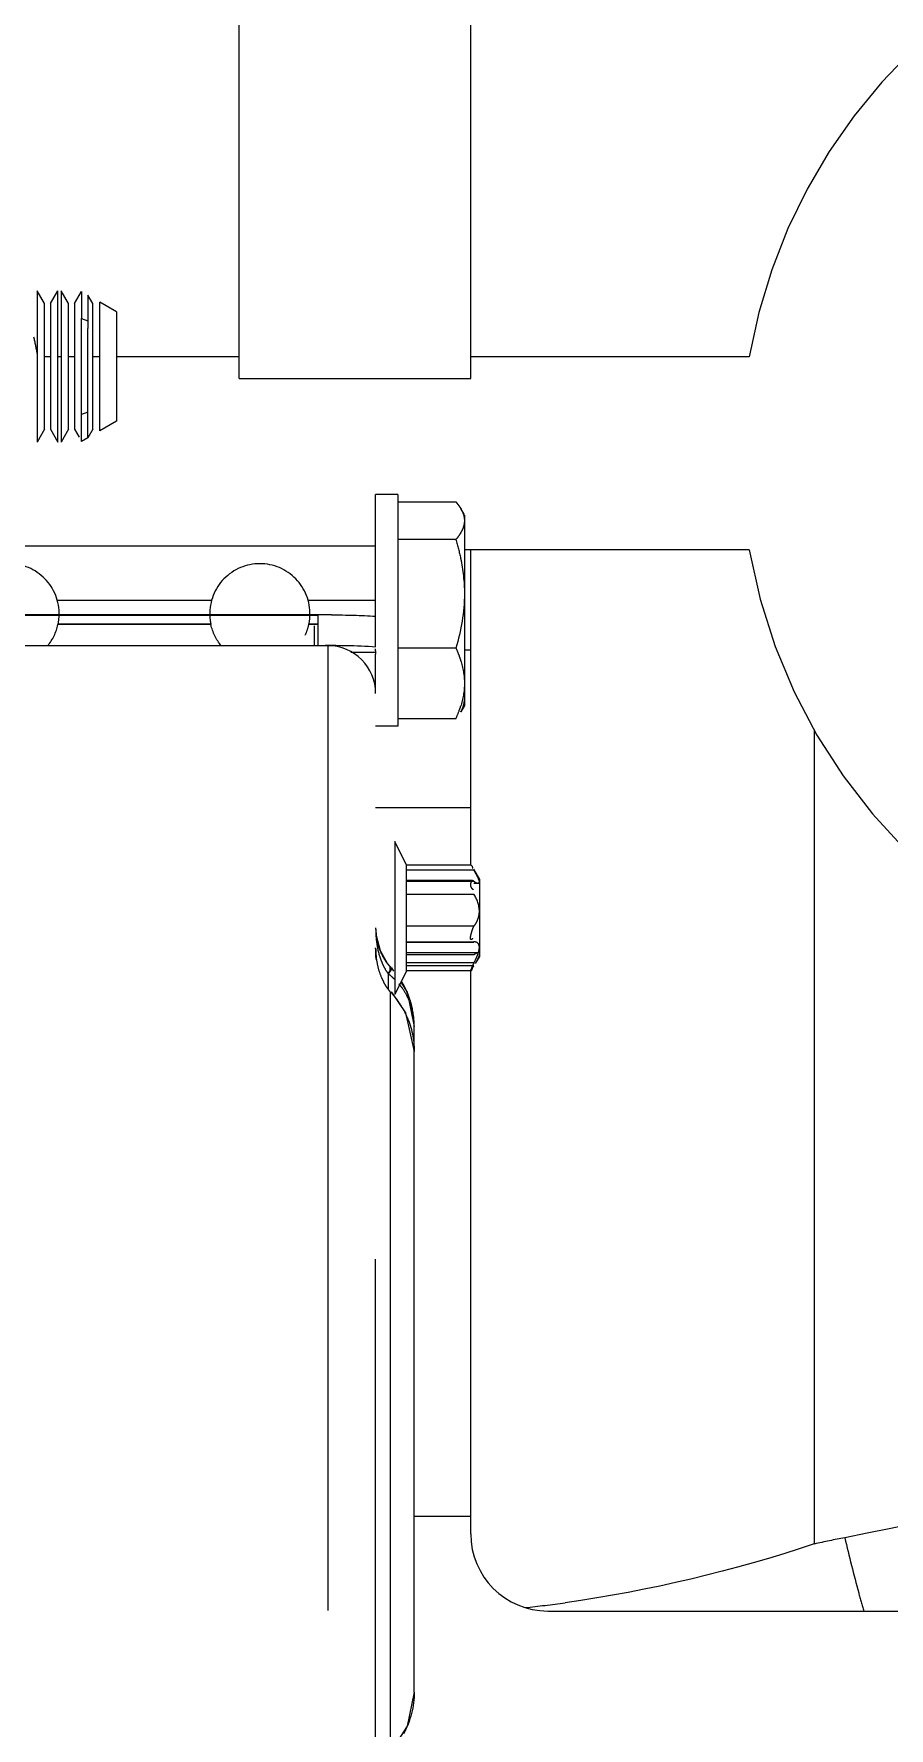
# Model space of a CAD drawing. Header units: millimetres. Extents: x 17886 to 18265, y -8727 to -7321.
# Drawn here: x 17968.969 to 17969.412, y -7873.002 to -7872.124 of the extents above; entities that cross this region are included whole.
import ezdxf

# ---------------------------------------------------------------- set-up
doc = ezdxf.new("R2010")
doc.units = ezdxf.units.MM
doc.linetypes.add('EPL_DASH', pattern=[1, 0.5, -0.5])
doc.layers.add('3884027_DKREDXF_CONTINUOUS_LINE', color=7, linetype='Continuous')

msp = doc.modelspace()

# ---------------------------------------------------------------- linework, layer by layer
at = {"layer": '3884027_DKREDXF_CONTINUOUS_LINE', "color": 6, "linetype": 'EPL_DASH'}
for p, q in [((17969.0752, -7872.30268), (17969.0752, -7871.48246)), ((17969.1952, -7872.30268), (17969.1952, -7871.48246)), ((17969.37323, -7871.60246), (17969.37323, -7872.1979)), ((17968.97433, -7872.26388), (17968.97052, -7872.25727)), ((17968.97746, -7872.26388), (17968.98127, -7872.25727)), ((17968.98683, -7872.26388), (17968.98302, -7872.25727)), ((17968.98996, -7872.26388), (17968.99356, -7872.25764)), ((17968.99933, -7872.26388), (17968.99682, -7872.25951)), ((17969.01165, -7872.26808), (17969.00294, -7872.26305)), ((17968.99356, -7872.33527), (17968.99356, -7872.27153)), ((17969.01165, -7872.26808), (17969.01165, -7872.32482)), ((17968.99682, -7872.33339), (17968.99682, -7872.27684)), ((17968.97746, -7872.29146), (17968.97433, -7872.29146)), ((17968.98302, -7872.29146), (17968.98127, -7872.29146)), ((17968.98996, -7872.29146), (17968.98683, -7872.29146)), ((17969.00294, -7872.29146), (17968.99933, -7872.29146)), ((17969.0752, -7872.29146), (17969.01165, -7872.29146)), ((17969.33954, -7872.29146), (17969.1952, -7872.29146)), ((17969.0752, -7872.30268), (17969.1952, -7872.30268)), ((17968.97433, -7872.32903), (17968.97052, -7872.33563)), ((17968.97746, -7872.32903), (17968.98127, -7872.33563)), ((17968.98683, -7872.32903), (17968.98302, -7872.33563)), ((17968.98996, -7872.32903), (17968.9923, -7872.33309)), ((17968.99682, -7872.33339), (17968.99356, -7872.33527)), ((17968.99933, -7872.32903), (17968.99682, -7872.33339)), ((17969.01165, -7872.32483), (17969.00294, -7872.32985)), ((17969.14595, -7872.44168), (17969.14595, -7872.36279)), ((17969.15745, -7872.36279), (17969.14595, -7872.36279)), ((17969.15745, -7872.36279), (17969.15745, -7872.48279)), ((17969.15745, -7872.36654), (17969.18753, -7872.36654)), ((17969.18753, -7872.36654), (17969.1901, -7872.37014)), ((17969.19195, -7872.37334), (17969.19007, -7872.37009)), ((17969.19195, -7872.37353), (17969.19195, -7872.47223)), ((17969.18753, -7872.38613), (17969.15745, -7872.38613)), ((17969.14595, -7872.3895), (17968.89595, -7872.3895)), ((17969.33954, -7872.39146), (17969.19195, -7872.39146)), ((17969.1952, -7872.5549), (17969.1952, -7872.39146)), ((17969.06089, -7872.41779), (17968.981, -7872.41779)), ((17969.14595, -7872.41779), (17969.11091, -7872.41779)), ((17969.12311, -7872.42521), (17968.91878, -7872.42521)), ((17969.06063, -7872.42996), (17968.98126, -7872.42996)), ((17969.11595, -7872.42996), (17969.11127, -7872.42996)), ((17969.12311, -7872.42521), (17969.11595, -7872.42528)), ((17969.06068, -7872.4302), (17968.98121, -7872.4302)), ((17969.11595, -7872.4302), (17969.11123, -7872.4302)), ((17969.1212, -7872.44116), (17968.8961, -7872.44116)), ((17969.1212, -7872.44116), (17969.1212, -7873.1098)), ((17969.14595, -7872.4447), (17969.13315, -7872.4447)), ((17969.14595, -7872.44388), (17969.14595, -7872.44273)), ((17969.14595, -7872.46591), (17969.14595, -7872.44552)), ((17969.18753, -7872.44238), (17969.15745, -7872.44238)), ((17969.19195, -7872.44334), (17969.1952, -7872.44334)), ((17969.14595, -7873.25913), (17969.14595, -7872.46591)), ((17969.19195, -7872.47224), (17969.19007, -7872.47549)), ((17969.15745, -7872.48279), (17969.14595, -7872.48279)), ((17969.18753, -7872.47903), (17969.15745, -7872.47903)), ((17969.37323, -7872.48502), (17969.37323, -7872.90668)), ((17969.14595, -7872.52501), (17969.1952, -7872.52501)), ((17969.1617, -7872.55455), (17969.15595, -7872.54262)), ((17969.19523, -7872.55489), (17969.1617, -7872.55489)), ((17969.19688, -7872.55746), (17969.1617, -7872.55746)), ((17969.19657, -7872.55692), (17969.1997, -7872.56233)), ((17969.19605, -7872.56283), (17969.1617, -7872.56283)), ((17969.1617, -7872.56323), (17969.19689, -7872.56323)), ((17969.1617, -7872.56995), (17969.19689, -7872.56995)), ((17969.19689, -7872.56427), (17969.19897, -7872.56427)), ((17969.1997, -7872.56233), (17969.1997, -7872.60216)), ((17969.14595, -7872.5874), (17969.14596, -7872.58841)), ((17969.19689, -7872.5865), (17969.1617, -7872.5865)), ((17969.14596, -7872.58842), (17969.14619, -7872.59129)), ((17969.14619, -7872.59129), (17969.1482, -7872.59912)), ((17969.19673, -7872.59474), (17969.1617, -7872.59474)), ((17969.19671, -7872.59474), (17969.19688, -7872.59473)), ((17969.1482, -7872.59912), (17969.15198, -7872.60575)), ((17969.15198, -7872.60575), (17969.15379, -7872.60784)), ((17969.1617, -7872.60022), (17969.19897, -7872.60022)), ((17969.1617, -7872.60126), (17969.19689, -7872.60126)), ((17969.1997, -7872.60216), (17969.19754, -7872.60589)), ((17969.1525, -7872.61124), (17969.1525, -7872.61917)), ((17969.15355, -7872.60907), (17969.15355, -7872.60773)), ((17969.15413, -7872.6082), (17969.15517, -7872.60978)), ((17969.1617, -7872.60995), (17969.15595, -7872.62187)), ((17969.19688, -7872.60703), (17969.1617, -7872.60703)), ((17969.19523, -7872.6096), (17969.1617, -7872.6096)), ((17969.1952, -7872.90146), (17969.1952, -7872.60959)), ((17969.19657, -7872.60757), (17969.19688, -7872.60703)), ((17969.15355, -7872.62059), (17969.15355, -7873.01418)), ((17969.1542, -7872.62069), (17969.16142, -7872.63137)), ((17969.15897, -7872.6156), (17969.16234, -7872.62076)), ((17969.16234, -7872.62076), (17969.16595, -7872.63846)), ((17969.16142, -7872.63137), (17969.16595, -7872.6514)), ((17969.16595, -7872.98342), (17969.16595, -7872.63846)), ((17969.16595, -7872.89231), (17969.1952, -7872.89231)), ((17969.2352, -7872.94146), (17969.5452, -7872.94146)), ((17969.16595, -7872.98342), (17969.16234, -7873.00116)), ((17969.16234, -7873.00116), (17969.15413, -7873.01372))]:
    msp.add_line(p, q, dxfattribs=at)
at = {"layer": '3884027_DKREDXF_CONTINUOUS_LINE', "color": 7, "linetype": 'EPL_DASH'}
for p, q in [((17968.97052, -7872.25727), (17968.97052, -7872.33563)), ((17968.98127, -7872.33563), (17968.98127, -7872.25727)), ((17968.98302, -7872.25727), (17968.98302, -7872.33563)), ((17968.99356, -7872.25764), (17968.99356, -7872.27153)), ((17968.99682, -7872.25951), (17968.99682, -7872.27684)), ((17969.00294, -7872.32985), (17969.00294, -7872.26305)), ((17968.97433, -7872.32903), (17968.97433, -7872.26388)), ((17968.97746, -7872.26388), (17968.97746, -7872.32903)), ((17968.98683, -7872.32903), (17968.98683, -7872.26388)), ((17968.98996, -7872.26388), (17968.98996, -7872.32903)), ((17968.99356, -7872.27153), (17968.99682, -7872.27274)), ((17968.99933, -7872.32903), (17968.99933, -7872.26388)), ((17968.99682, -7872.32016), (17968.99356, -7872.32137)), ((17968.92595, -7872.42528), (17969.11595, -7872.42528)), ((17969.11595, -7872.42528), (17969.11595, -7872.44102)), ((17969.1143, -7872.44102), (17969.1143, -7872.43085)), ((17969.14595, -7872.44388), (17969.14595, -7872.44552)), ((17969.15595, -7872.54262), (17969.15595, -7872.62187)), ((17969.1617, -7872.55455), (17969.1617, -7872.60995)), ((17969.1617, -7872.59473), (17969.19688, -7872.59473)), ((17969.19688, -7872.60552), (17969.1617, -7872.60552)), ((17969.15355, -7872.60773), (17969.15379, -7872.60784)), ((17969.15392, -7872.60812), (17969.15413, -7872.6082)), ((17969.15392, -7872.62097), (17969.1542, -7872.62069))]:
    msp.add_line(p, q, dxfattribs=at)
at = {"layer": '3884027_DKREDXF_CONTINUOUS_LINE', "color": 6, "linetype": 'EPL_DASH'}
for centre, radius, start, end in [((17969.6252, -7872.34146), 0.29, 97.92814, 170.07181), ((17968.6852, -7872.34146), 0.29, 10.25744, 11.97884), ((17969.6252, -7872.34146), 0.29, 189.92819, 350.07181), ((17968.95596, -7872.42463), 0.02597, 358.56671, 90.02527), ((17969.08593, -7872.42463), 0.02597, 89.97473, 181.43329), ((17969.08593, -7872.42466), 0.02599, 358.62348, 89.96951), ((17968.95604, -7872.42467), 0.02588, 347.59688, 358.64078), ((17969.08585, -7872.42467), 0.02588, 181.35922, 192.40312), ((17969.08592, -7872.42465), 0.026, 344.79236, 358.61107), ((17969.08598, -7872.42463), 0.02595, 334.92249, 344.72465), ((17969.1212, -7872.46591), 0.02475, 0, 90), ((17969.13954, -7872.45664), 0.05293, 339.5809, 342.36948), ((17969.12956, -7872.45287), 0.0636, 335.71131, 339.53439), ((17969.20554, -7872.58747), 0.05959, 179.93776, 184.46113), ((17969.19701, -7872.58813), 0.05104, 184.46843, 189.33088), ((17969.17667, -7872.58774), 0.03068, 197.62819, 205.88036), ((17969.17992, -7872.59234), 0.03338, 201.22737, 205.0955), ((17969.1744, -7872.58884), 0.02816, 205.87174, 214.25744), ((17969.17248, -7872.59015), 0.02583, 214.26816, 222.89174), ((17969.1776, -7872.59342), 0.03083, 205.11215, 207.79842), ((17969.17521, -7872.5947), 0.02812, 207.76142, 213.0311), ((17969.17307, -7872.59607), 0.02557, 213.06497, 216.46461), ((17969.12841, -7872.64238), 0.03937, 48.8869, 52.27551), ((17969.12416, -7872.63673), 0.04128, 41.56892, 43.86973), ((17969.12985, -7872.64074), 0.03719, 44.77167, 48.89336), ((17969.12354, -7872.65), 0.04202, 37.75533, 43.68975), ((17969.13294, -7872.63788), 0.03297, 36.21363, 40.66668), ((17969.12297, -7872.63769), 0.04282, 29.21913, 31.85761), ((17969.13348, -7872.63744), 0.03228, 24.61652, 36.15639), ((17969.12216, -7872.6381), 0.04372, 17.34985, 29.16488), ((17969.12282, -7872.65056), 0.04294, 29.08476, 37.75783), ((17969.12227, -7872.65086), 0.04356, 23.33513, 29.07446), ((17969.13257, -7872.63788), 0.0333, 20.75693, 24.65377), ((17969.13206, -7872.63808), 0.03384, 17.01601, 20.75738), ((17969.12131, -7872.63838), 0.04462, 14.63077, 17.37024), ((17969.12069, -7872.63853), 0.04525, 0.08818, 14.6142), ((17969.2352, -7872.90146), 0.04, 180, 270)]:
    msp.add_arc(centre, radius, start, end, dxfattribs=at)
at = {"layer": '3884027_DKREDXF_CONTINUOUS_LINE', "color": 7, "linetype": 'EPL_DASH'}
for centre, radius, start, end in [((17969.18917, -7872.59778), 0.04322, 179.9379, 187.71249), ((17969.18452, -7872.59841), 0.03854, 187.71053, 195.67813), ((17969.18076, -7872.59946), 0.03463, 195.69404, 203.74429), ((17969.1781, -7872.60061), 0.03173, 203.77356, 208.22224), ((17970.20539, -7872.71261), 0.83835, 193.15748, 195.17325), ((17969.15353, -7872.28171), 0.66168, 276.06283, 277.87012), ((17970.19287, -7872.716), 0.82538, 195.17347, 195.85243)]:
    msp.add_arc(centre, radius, start, end, dxfattribs=at)
at = {"layer": '3884027_DKREDXF_CONTINUOUS_LINE', "color": 6, "linetype": 'EPL_DASH', "extrusion": (0, 0, -1)}
msp.add_ellipse((17969.11595, -7872.81096), major_axis=(-0.27529, -0.27529), ratio=0.981599, start_param=2.36548, end_param=2.424758, dxfattribs=at)
at = {"layer": '3884027_DKREDXF_CONTINUOUS_LINE', "color": 7, "linetype": 'EPL_DASH', "extrusion": (0, 0, -1)}
msp.add_ellipse((17969.11595, -7872.81096), major_axis=(-0.26405, -0.26405), ratio=0.981599, start_param=8.630094, end_param=8.711264, dxfattribs=at)
at = {"layer": '3884027_DKREDXF_CONTINUOUS_LINE', "color": 6, "linetype": 'EPL_DASH'}
for points, knots in [([(17969.19195, -7872.37634), (17969.19195, -7872.37742), (17969.19156, -7872.37968), (17969.19058, -7872.38173), (17969.18998, -7872.38273)], [0, 0, 0, 0, 0.482056, 1, 1, 1, 1]), ([(17969.1901, -7872.37014), (17969.19066, -7872.37111), (17969.19159, -7872.3731), (17969.19195, -7872.37529), (17969.19195, -7872.37634)], [0, 0, 0, 0, 0.517069, 1, 1, 1, 1]), ([(17969.18998, -7872.38273), (17969.18964, -7872.38332), (17969.18886, -7872.38449), (17969.18799, -7872.38559), (17969.18753, -7872.38613)], [0, 0, 0, 0, 0.487814, 1, 1, 1, 1]), ([(17969.18753, -7872.44238), (17969.188, -7872.44342), (17969.18888, -7872.44551), (17969.18964, -7872.44765), (17969.18998, -7872.44873)], [0, 0, 0, 0, 0.503051, 1, 1, 1, 1]), ([(17969.1901, -7872.47544), (17969.1904, -7872.47491), (17969.19095, -7872.47385), (17969.19136, -7872.47272), (17969.19152, -7872.47216)], [0, 0, 0, 0, 0.511475, 1, 1, 1, 1]), ([(17969.19152, -7872.47216), (17969.19166, -7872.47168), (17969.19187, -7872.47072), (17969.19195, -7872.46973), (17969.19195, -7872.46924)], [0, 0, 0, 0, 0.504491, 1, 1, 1, 1]), ([(17969.19508, -7872.55473), (17969.19507, -7872.55467), (17969.19631, -7872.55549), (17969.19597, -7872.55605), (17969.1963, -7872.55669)], [0, 0, 0, 0, 0.090145, 1, 1, 1, 1]), ([(17969.19838, -7872.56015), (17969.19815, -7872.55971), (17969.19766, -7872.55881), (17969.19715, -7872.55792), (17969.19688, -7872.55746)], [0, 0, 0, 0, 0.486032, 1, 1, 1, 1]), ([(17969.1997, -7872.56354), (17969.1997, -7872.56306), (17969.19925, -7872.56188), (17969.19873, -7872.5608), (17969.19838, -7872.56015)], [0, 0, 0, 0, 0.397887, 1, 1, 1, 1]), ([(17969.19518, -7872.56429), (17969.19508, -7872.56464), (17969.195, -7872.56541), (17969.19526, -7872.56616), (17969.19547, -7872.5665)], [0, 0, 0, 0, 0.476086, 1, 1, 1, 1]), ([(17969.19611, -7872.56309), (17969.19589, -7872.56317), (17969.19548, -7872.56354), (17969.19526, -7872.56402), (17969.19518, -7872.56429)], [0, 0, 0, 0, 0.450698, 1, 1, 1, 1]), ([(17969.19547, -7872.5665), (17969.19559, -7872.56669), (17969.19589, -7872.56706), (17969.19628, -7872.56735), (17969.19649, -7872.56748)], [0, 0, 0, 0, 0.47066, 1, 1, 1, 1]), ([(17969.19689, -7872.56323), (17969.19677, -7872.56314), (17969.19652, -7872.56301), (17969.19623, -7872.56304), (17969.19611, -7872.56309)], [0, 0, 0, 0, 0.523643, 1, 1, 1, 1]), ([(17969.19689, -7872.56323), (17969.19714, -7872.56342), (17969.19761, -7872.56376), (17969.19814, -7872.56402), (17969.19839, -7872.56411)], [0, 0, 0, 0, 0.5451, 1, 1, 1, 1]), ([(17969.19839, -7872.56411), (17969.1985, -7872.56414), (17969.1987, -7872.5642), (17969.19892, -7872.56423), (17969.19901, -7872.56423)], [0, 0, 0, 0, 0.537885, 1, 1, 1, 1]), ([(17969.19901, -7872.56423), (17969.19919, -7872.56423), (17969.1996, -7872.56414), (17969.1997, -7872.56373), (17969.1997, -7872.56354)], [0, 0, 0, 0, 0.48461, 1, 1, 1, 1]), ([(17969.19839, -7872.58421), (17969.19879, -7872.5834), (17969.19944, -7872.58164), (17969.1997, -7872.57977), (17969.1997, -7872.57881)], [0, 0, 0, 0, 0.484392, 1, 1, 1, 1]), ([(17969.19689, -7872.5865), (17969.19646, -7872.58697), (17969.19592, -7872.58842), (17969.1955, -7872.58984), (17969.19532, -7872.59068)], [0, 0, 0, 0, 0.426709, 1, 1, 1, 1]), ([(17969.19689, -7872.5865), (17969.19717, -7872.58617), (17969.19772, -7872.58544), (17969.19818, -7872.58464), (17969.19839, -7872.58421)], [0, 0, 0, 0, 0.473531, 1, 1, 1, 1]), ([(17969.19532, -7872.59068), (17969.19514, -7872.59153), (17969.19417, -7872.59388), (17969.19611, -7872.59316), (17969.19639, -7872.5928)], [0, 0, 0, 0, 0.660096, 1, 1, 1, 1]), ([(17969.19688, -7872.60552), (17969.19647, -7872.60632), (17969.19586, -7872.60772), (17969.19522, -7872.60914), (17969.19508, -7872.60976)], [0, 0, 0, 0, 0.586608, 1, 1, 1, 1]), ([(17969.19689, -7872.60126), (17969.19714, -7872.60107), (17969.19761, -7872.60073), (17969.19814, -7872.60047), (17969.19839, -7872.60039)], [0, 0, 0, 0, 0.5451, 1, 1, 1, 1]), ([(17969.1997, -7872.60095), (17969.1997, -7872.60144), (17969.19925, -7872.60261), (17969.19873, -7872.60369), (17969.19838, -7872.60434)], [0, 0, 0, 0, 0.397887, 1, 1, 1, 1]), ([(17969.19839, -7872.60039), (17969.1985, -7872.60035), (17969.1987, -7872.60029), (17969.19892, -7872.60026), (17969.19901, -7872.60026)], [0, 0, 0, 0, 0.537885, 1, 1, 1, 1]), ([(17969.19508, -7872.60976), (17969.19507, -7872.60983), (17969.19631, -7872.609), (17969.19597, -7872.60844), (17969.1963, -7872.60781)], [0, 0, 0, 0, 0.090145, 1, 1, 1, 1])]:
    msp.add_open_spline(points, degree=3, knots=knots, dxfattribs=at)
for points in [[(17969.18753, -7872.38613), (17969.18847, -7872.38935), (17969.1893, -7872.3926), (17969.18998, -7872.39588)], [(17969.18998, -7872.39588), (17969.19123, -7872.40191), (17969.19195, -7872.40809), (17969.19195, -7872.41425)], [(17969.19195, -7872.41425), (17969.19195, -7872.42374), (17969.1902, -7872.43327), (17969.18753, -7872.44238)], [(17968.97598, -7872.44117), (17968.97856, -7872.43804), (17968.98045, -7872.43419), (17968.98132, -7872.43023)], [(17969.06591, -7872.44117), (17969.06333, -7872.43804), (17969.06145, -7872.43419), (17969.06057, -7872.43023)], [(17969.18998, -7872.44873), (17969.1912, -7872.45258), (17969.19195, -7872.45666), (17969.19195, -7872.4607)], [(17969.19195, -7872.4607), (17969.19195, -7872.46475), (17969.19121, -7872.46882), (17969.18998, -7872.47267)], [(17969.1997, -7872.57881), (17969.1997, -7872.57571), (17969.19853, -7872.57258), (17969.19689, -7872.56995)], [(17969.14596, -7872.58841), (17969.14605, -7872.59133), (17969.14654, -7872.59426), (17969.14743, -7872.59703)], [(17969.14665, -7872.5964), (17969.1471, -7872.59913), (17969.1478, -7872.60185), (17969.1488, -7872.60443)], [(17969.16595, -7872.63849), (17969.16595, -7872.63502), (17969.16544, -7872.6315), (17969.16442, -7872.62817)], [(17969.16227, -7872.6336), (17969.16467, -7872.63917), (17969.16595, -7872.64535), (17969.16595, -7872.65141)], [(17969.57449, -7872.87048), (17969.51203, -7872.87677), (17969.45065, -7872.8913), (17969.38905, -7872.90344)], [(17969.16595, -7872.98342), (17969.16595, -7872.9909), (17969.16399, -7872.99861), (17969.16034, -7873.00513)]]:
    msp.add_open_spline(points, degree=3, dxfattribs=at)
at = {"layer": '3884027_DKREDXF_CONTINUOUS_LINE', "color": 7, "linetype": 'EPL_DASH'}
for points, knots in [([(17969.19778, -7872.59476), (17969.19764, -7872.59473), (17969.19734, -7872.59469), (17969.19704, -7872.59471), (17969.19688, -7872.59473)], [0, 0, 0, 0, 0.492595, 1, 1, 1, 1]), ([(17969.19934, -7872.59593), (17969.19918, -7872.59563), (17969.19873, -7872.5951), (17969.1981, -7872.59482), (17969.19778, -7872.59476)], [0, 0, 0, 0, 0.51209, 1, 1, 1, 1]), ([(17969.1997, -7872.59752), (17969.1997, -7872.59722), (17969.19964, -7872.59668), (17969.19946, -7872.59616), (17969.19934, -7872.59593)], [0, 0, 0, 0, 0.535574, 1, 1, 1, 1]), ([(17969.14623, -7872.60388), (17969.14613, -7872.60286), (17969.14599, -7872.60081), (17969.14595, -7872.59876), (17969.14595, -7872.59774)], [0, 0, 0, 0, 0.501271, 1, 1, 1, 1]), ([(17969.19688, -7872.60552), (17969.19739, -7872.60455), (17969.19831, -7872.60265), (17969.19907, -7872.60068), (17969.19934, -7872.5997)], [0, 0, 0, 0, 0.519007, 1, 1, 1, 1]), ([(17969.19934, -7872.5997), (17969.19944, -7872.59932), (17969.19962, -7872.5986), (17969.1997, -7872.59786), (17969.1997, -7872.59752)], [0, 0, 0, 0, 0.535469, 1, 1, 1, 1]), ([(17969.15342, -7872.60935), (17969.15328, -7872.60962), (17969.15293, -7872.61018), (17969.15255, -7872.61072), (17969.15233, -7872.611)], [0, 0, 0, 0, 0.455886, 1, 1, 1, 1]), ([(17969.15367, -7872.60961), (17969.15352, -7872.60987), (17969.15314, -7872.61042), (17969.15273, -7872.61095), (17969.1525, -7872.61124)], [0, 0, 0, 0, 0.453879, 1, 1, 1, 1]), ([(17969.15377, -7872.60785), (17969.15389, -7872.608), (17969.15381, -7872.60861), (17969.15358, -7872.60905), (17969.15342, -7872.60935)], [0, 0, 0, 0, 0.353752, 1, 1, 1, 1]), ([(17969.15412, -7872.60821), (17969.15422, -7872.60834), (17969.15407, -7872.60892), (17969.15385, -7872.60932), (17969.15367, -7872.60961)], [0, 0, 0, 0, 0.338748, 1, 1, 1, 1]), ([(17969.15355, -7872.62059), (17969.15289, -7872.61983), (17969.15166, -7872.61822), (17969.15062, -7872.6165), (17969.15014, -7872.61562)], [0, 0, 0, 0, 0.502239, 1, 1, 1, 1]), ([(17969.15417, -7872.62072), (17969.15411, -7872.62074), (17969.15396, -7872.62091), (17969.15379, -7872.62104), (17969.15367, -7872.62114)], [0, 0, 0, 0, 0.276321, 1, 1, 1, 1])]:
    msp.add_open_spline(points, degree=3, knots=knots, dxfattribs=at)
for points in [[(17969.38905, -7872.90344), (17969.38377, -7872.90448), (17969.3785, -7872.90552), (17969.37326, -7872.90673)], [(17969.37323, -7872.90668), (17969.33126, -7872.92061), (17969.28793, -7872.9311), (17969.24413, -7872.93715)]]:
    msp.add_open_spline(points, degree=3, dxfattribs=at)

doc.saveas('drawing.dxf')
